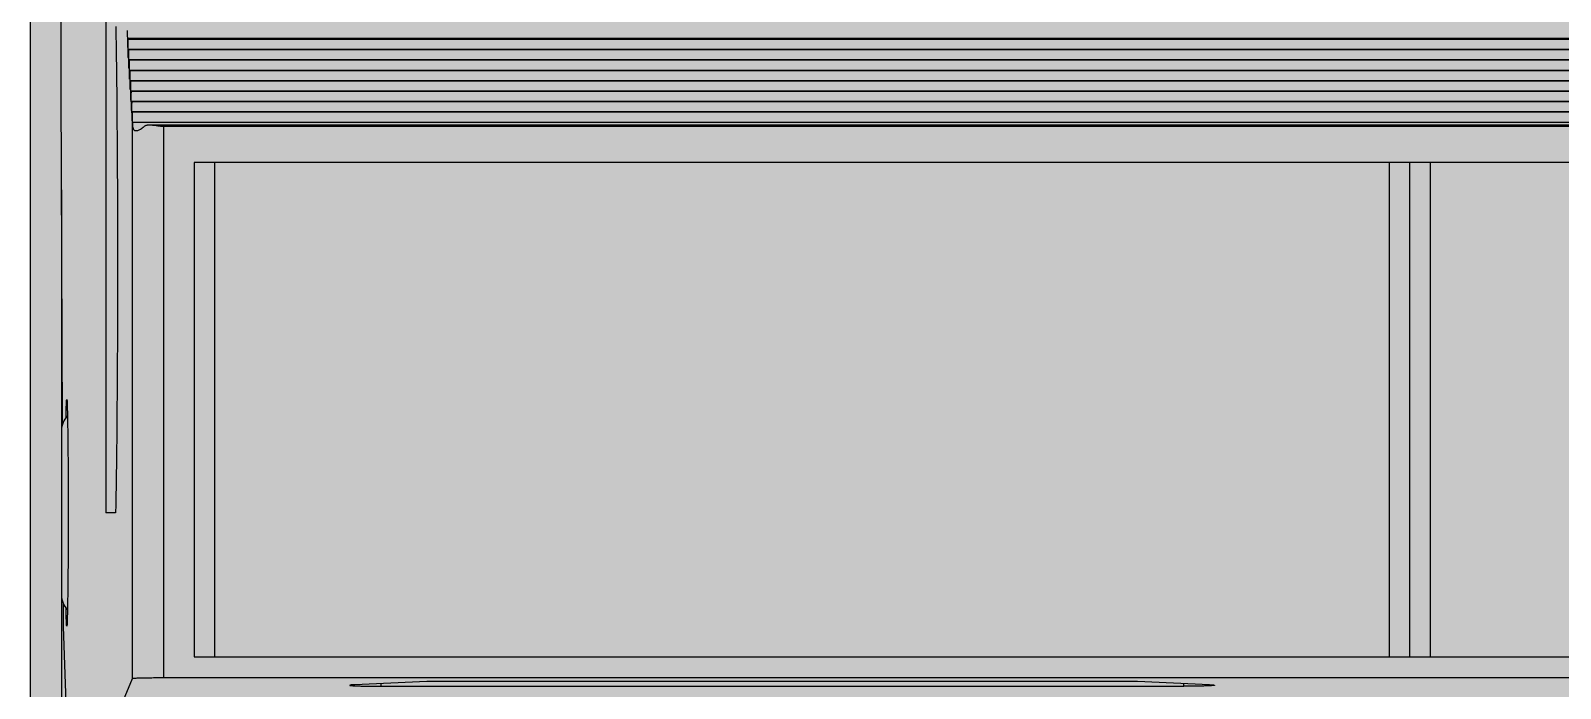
# Model space of a CAD drawing. Extents: x -20 to 2016, y -5898 to 916.
# Drawn here: x 982.65 to 997.5, y 65.35 to 71.74 of the extents above; entities that cross this region are included whole.
import ezdxf

# ---------------------------------------------------------------- set-up
doc = ezdxf.new("R2010")
doc.units = 0
doc.layers.add('MAIN-1', color=7, linetype='Continuous')
doc.layers.add('SYMS', color=7, linetype='Continuous')

msp = doc.modelspace()

# ---------------------------------------------------------------- hatches: boundary and pattern name
at = {"layer": 'SYMS', "true_color": 0x636466}
h = msp.add_hatch(color=251, dxfattribs=at)
h.dxf.hatch_style = 1
h.paths.add_polyline_path([(982.655, 38.159), (1009.555, 38.159), (1009.555, 117.159), (982.655, 117.159)])

# ---------------------------------------------------------------- linework, layer by layer
at = {"layer": 'MAIN-1'}
for p, q in [((982.95, 71.163), (982.95, 81.694)), ((983.385, 71.859), (983.385, 67.059)), ((983.481, 71.781), (983.483, 71.695)), ((983.596, 71.74), (983.596, 71.741)), ((983.596, 71.738), (983.596, 71.74)), ((983.596, 71.736), (983.596, 71.738)), ((983.596, 71.734), (983.596, 71.736)), ((983.596, 71.731), (983.596, 71.734)), ((983.596, 71.728), (983.596, 71.731)), ((983.596, 71.725), (983.596, 71.728)), ((983.483, 71.695), (983.485, 71.599)), ((983.485, 71.599), (983.486, 71.494)), ((983.596, 71.722), (983.596, 71.725)), ((983.596, 71.718), (983.596, 71.722)), ((983.596, 71.715), (983.596, 71.718)), ((983.596, 71.711), (983.596, 71.715)), ((983.596, 71.706), (983.596, 71.711)), ((983.596, 71.702), (983.596, 71.706)), ((983.596, 71.697), (983.596, 71.702)), ((983.596, 71.692), (983.596, 71.697)), ((983.596, 71.686), (983.596, 71.692)), ((983.596, 71.681), (983.596, 71.686)), ((983.597, 71.675), (983.596, 71.681)), ((983.597, 71.668), (983.597, 71.675)), ((983.597, 71.656), (983.597, 71.668)), ((983.597, 71.668), (1008.504, 71.668)), ((983.597, 71.645), (983.597, 71.656)), ((983.597, 71.636), (983.597, 71.645)), ((983.597, 71.628), (983.597, 71.636)), ((983.597, 71.621), (983.597, 71.628)), ((983.597, 71.615), (983.597, 71.621)), ((983.597, 71.61), (983.597, 71.615)), ((983.597, 71.605), (983.597, 71.61)), ((983.597, 71.601), (983.597, 71.605)), ((983.597, 71.597), (983.597, 71.601)), ((983.597, 71.593), (983.597, 71.597)), ((983.597, 71.59), (983.597, 71.593)), ((983.597, 71.587), (983.597, 71.59)), ((983.597, 71.584), (983.597, 71.587)), ((983.598, 71.582), (983.597, 71.584)), ((983.598, 71.58), (983.598, 71.582)), ((983.599, 71.581), (983.598, 71.579)), ((983.598, 71.578), (983.598, 71.58)), ((983.598, 71.579), (983.598, 71.578)), ((983.598, 71.577), (983.598, 71.578)), ((983.598, 71.578), (983.598, 71.577)), ((983.598, 71.577), (983.598, 71.576)), ((983.6, 71.636), (983.599, 71.63)), ((983.599, 71.63), (983.599, 71.624)), ((983.599, 71.624), (983.599, 71.617)), ((983.599, 71.617), (983.599, 71.608)), ((983.599, 71.608), (983.599, 71.601)), ((983.599, 71.601), (983.599, 71.595)), ((983.599, 71.595), (983.599, 71.59)), ((983.599, 71.59), (983.599, 71.586)), ((983.599, 71.586), (983.599, 71.583)), ((983.599, 71.583), (983.599, 71.581)), ((983.601, 71.658), (983.6, 71.658)), ((983.6, 71.658), (983.6, 71.657)), ((983.6, 71.657), (983.6, 71.655)), ((983.6, 71.655), (983.6, 71.652)), ((983.6, 71.652), (983.6, 71.649)), ((983.6, 71.649), (983.6, 71.646)), ((983.6, 71.646), (983.6, 71.641)), ((983.6, 71.641), (983.6, 71.636)), ((983.601, 71.657), (983.601, 71.658)), ((983.601, 71.658), (983.601, 71.658)), ((983.601, 71.658), (1008.5, 71.658)), ((983.601, 71.655), (983.601, 71.657)), ((983.601, 71.653), (983.601, 71.655)), ((983.601, 71.651), (983.601, 71.653)), ((983.601, 71.647), (983.601, 71.651)), ((983.601, 71.643), (983.601, 71.647)), ((983.602, 71.639), (983.601, 71.643)), ((983.602, 71.634), (983.602, 71.639)), ((983.602, 71.629), (983.602, 71.634)), ((983.602, 71.623), (983.602, 71.629)), ((983.602, 71.616), (983.602, 71.623)), ((983.602, 71.61), (983.602, 71.616)), ((983.602, 71.603), (983.602, 71.61)), ((983.602, 71.595), (983.602, 71.603)), ((983.602, 71.587), (983.602, 71.595)), ((983.602, 71.578), (983.602, 71.587)), ((983.602, 71.57), (983.602, 71.578)), ((983.486, 71.494), (983.488, 71.38)), ((983.598, 71.576), (983.598, 71.577)), ((983.598, 71.576), (983.598, 71.576)), ((983.598, 71.576), (983.598, 71.576)), ((983.598, 71.576), (983.598, 71.576)), ((983.598, 71.576), (983.598, 71.576)), ((983.603, 71.56), (983.602, 71.57)), ((983.603, 71.555), (983.603, 71.56)), ((983.603, 71.56), (1008.498, 71.56)), ((983.603, 71.549), (983.603, 71.555)), ((983.603, 71.544), (983.603, 71.549)), ((983.603, 71.54), (983.603, 71.544)), ((983.603, 71.535), (983.603, 71.54)), ((983.603, 71.531), (983.603, 71.535)), ((983.603, 71.527), (983.603, 71.531)), ((983.603, 71.523), (983.603, 71.527)), ((983.603, 71.519), (983.603, 71.523)), ((983.603, 71.516), (983.603, 71.519)), ((983.603, 71.513), (983.603, 71.516)), ((983.603, 71.51), (983.603, 71.513)), ((983.603, 71.507), (983.603, 71.51)), ((983.603, 71.505), (983.603, 71.507)), ((983.603, 71.502), (983.603, 71.505)), ((983.603, 71.5), (983.603, 71.502)), ((983.603, 71.498), (983.603, 71.5)), ((983.603, 71.496), (983.603, 71.498)), ((983.603, 71.494), (983.603, 71.496)), ((983.603, 71.492), (983.603, 71.494)), ((983.603, 71.491), (983.603, 71.492)), ((983.603, 71.489), (983.603, 71.491)), ((983.603, 71.488), (983.603, 71.489)), ((983.603, 71.487), (983.603, 71.488)), ((983.603, 71.485), (983.603, 71.487)), ((983.603, 71.484), (983.603, 71.485)), ((983.603, 71.483), (983.603, 71.484)), ((983.603, 71.482), (983.603, 71.483)), ((983.603, 71.483), (983.603, 71.483)), ((983.603, 71.481), (983.603, 71.482)), ((983.604, 71.48), (983.603, 71.481)), ((983.604, 71.479), (983.604, 71.48)), ((983.604, 71.48), (983.604, 71.48)), ((983.604, 71.478), (983.604, 71.479)), ((983.604, 71.477), (983.604, 71.478)), ((983.604, 71.478), (983.604, 71.478)), ((983.604, 71.476), (983.604, 71.477)), ((983.605, 71.477), (983.604, 71.476)), ((983.604, 71.475), (983.604, 71.476)), ((983.604, 71.476), (983.604, 71.476)), ((983.604, 71.476), (983.604, 71.475)), ((983.604, 71.474), (983.604, 71.475)), ((983.604, 71.475), (983.604, 71.475)), ((983.604, 71.475), (983.604, 71.474)), ((983.604, 71.473), (983.604, 71.474)), ((983.604, 71.474), (983.604, 71.474)), ((983.604, 71.474), (983.604, 71.474)), ((983.604, 71.474), (983.604, 71.473)), ((983.604, 71.472), (983.604, 71.473)), ((983.604, 71.473), (983.604, 71.473)), ((983.604, 71.473), (983.604, 71.473)), ((983.604, 71.473), (983.604, 71.473)), ((983.604, 71.473), (983.604, 71.472)), ((983.604, 71.472), (983.604, 71.472)), ((983.604, 71.472), (983.604, 71.472)), ((983.604, 71.472), (983.604, 71.472)), ((983.604, 71.472), (983.604, 71.472)), ((983.604, 71.472), (983.604, 71.472)), ((983.604, 71.472), (983.604, 71.472)), ((983.604, 71.472), (983.604, 71.472)), ((983.604, 71.472), (983.604, 71.472)), ((983.604, 71.472), (983.604, 71.472)), ((983.604, 71.472), (983.604, 71.472)), ((983.606, 71.54), (983.605, 71.535)), ((983.605, 71.535), (983.605, 71.529)), ((983.605, 71.529), (983.605, 71.523)), ((983.605, 71.523), (983.605, 71.516)), ((983.605, 71.516), (983.605, 71.513)), ((983.605, 71.513), (983.605, 71.51)), ((983.605, 71.51), (983.605, 71.507)), ((983.605, 71.507), (983.605, 71.504)), ((983.605, 71.504), (983.605, 71.502)), ((983.605, 71.502), (983.605, 71.499)), ((983.605, 71.499), (983.605, 71.497)), ((983.605, 71.497), (983.605, 71.495)), ((983.605, 71.495), (983.605, 71.492)), ((983.605, 71.492), (983.605, 71.49)), ((983.605, 71.49), (983.605, 71.489)), ((983.605, 71.489), (983.605, 71.487)), ((983.605, 71.487), (983.605, 71.485)), ((983.605, 71.485), (983.605, 71.484)), ((983.605, 71.484), (983.605, 71.482)), ((983.605, 71.482), (983.605, 71.481)), ((983.605, 71.481), (983.605, 71.48)), ((983.605, 71.48), (983.605, 71.479)), ((983.605, 71.479), (983.605, 71.478)), ((983.605, 71.478), (983.605, 71.477)), ((983.607, 71.557), (983.606, 71.557)), ((983.606, 71.557), (983.606, 71.556)), ((983.606, 71.556), (983.606, 71.554)), ((983.606, 71.554), (983.606, 71.551)), ((983.606, 71.551), (983.606, 71.548)), ((983.606, 71.548), (983.606, 71.544)), ((983.606, 71.544), (983.606, 71.54)), ((983.607, 71.556), (983.607, 71.557)), ((983.607, 71.557), (983.607, 71.557)), ((983.607, 71.557), (1008.494, 71.557)), ((983.607, 71.554), (983.607, 71.556)), ((983.607, 71.552), (983.607, 71.554)), ((983.607, 71.549), (983.607, 71.552)), ((983.607, 71.546), (983.607, 71.549)), ((983.607, 71.542), (983.607, 71.546)), ((983.608, 71.538), (983.607, 71.542)), ((983.608, 71.533), (983.608, 71.538)), ((983.608, 71.528), (983.608, 71.533)), ((983.608, 71.522), (983.608, 71.528)), ((983.608, 71.515), (983.608, 71.522)), ((983.608, 71.509), (983.608, 71.515)), ((983.608, 71.501), (983.608, 71.509)), ((983.608, 71.494), (983.608, 71.501)), ((983.608, 71.486), (983.608, 71.494)), ((983.608, 71.477), (983.608, 71.486)), ((983.608, 71.468), (983.608, 71.477)), ((983.609, 71.459), (983.608, 71.468)), ((983.609, 71.454), (983.609, 71.459)), ((983.609, 71.459), (1008.492, 71.459)), ((983.609, 71.448), (983.609, 71.454)), ((983.609, 71.443), (983.609, 71.448)), ((983.609, 71.439), (983.609, 71.443)), ((983.609, 71.434), (983.609, 71.439)), ((983.609, 71.43), (983.609, 71.434)), ((983.609, 71.426), (983.609, 71.43)), ((983.612, 71.439), (983.611, 71.434)), ((983.611, 71.434), (983.611, 71.428)), ((983.613, 71.456), (983.612, 71.455)), ((983.612, 71.455), (983.612, 71.454)), ((983.612, 71.454), (983.612, 71.453)), ((983.612, 71.453), (983.612, 71.45)), ((983.612, 71.45), (983.612, 71.447)), ((983.612, 71.447), (983.612, 71.443)), ((983.612, 71.443), (983.612, 71.439)), ((983.613, 71.455), (983.613, 71.456)), ((983.613, 71.456), (983.613, 71.456)), ((983.613, 71.456), (1008.488, 71.456)), ((983.613, 71.453), (983.613, 71.455)), ((983.613, 71.451), (983.613, 71.453)), ((983.613, 71.448), (983.613, 71.451)), ((983.613, 71.445), (983.613, 71.448)), ((983.613, 71.441), (983.613, 71.445)), ((983.614, 71.437), (983.613, 71.441)), ((983.614, 71.432), (983.614, 71.437)), ((983.614, 71.427), (983.614, 71.432)), ((983.488, 71.38), (983.489, 71.258)), ((983.609, 71.422), (983.609, 71.426)), ((983.609, 71.418), (983.609, 71.422)), ((983.609, 71.415), (983.609, 71.418)), ((983.609, 71.412), (983.609, 71.415)), ((983.609, 71.409), (983.609, 71.412)), ((983.609, 71.406), (983.609, 71.409)), ((983.609, 71.403), (983.609, 71.406)), ((983.609, 71.401), (983.609, 71.403)), ((983.609, 71.399), (983.609, 71.401)), ((983.609, 71.397), (983.609, 71.399)), ((983.609, 71.395), (983.609, 71.397)), ((983.609, 71.393), (983.609, 71.395)), ((983.609, 71.391), (983.609, 71.393)), ((983.609, 71.39), (983.609, 71.391)), ((983.609, 71.388), (983.609, 71.39)), ((983.609, 71.387), (983.609, 71.388)), ((983.609, 71.386), (983.609, 71.387)), ((983.609, 71.384), (983.609, 71.386)), ((983.609, 71.383), (983.609, 71.384)), ((983.609, 71.382), (983.609, 71.383)), ((983.609, 71.381), (983.609, 71.382)), ((983.609, 71.382), (983.609, 71.382)), ((983.609, 71.38), (983.609, 71.381)), ((983.609, 71.379), (983.609, 71.38)), ((983.61, 71.378), (983.609, 71.379)), ((983.611, 71.378), (983.61, 71.38)), ((983.61, 71.38), (983.61, 71.376)), ((983.61, 71.377), (983.61, 71.378)), ((983.61, 71.378), (983.61, 71.378)), ((983.61, 71.376), (983.61, 71.377)), ((983.61, 71.377), (983.61, 71.377)), ((983.61, 71.375), (983.61, 71.376)), ((983.61, 71.376), (983.61, 71.375)), ((983.61, 71.374), (983.61, 71.375)), ((983.61, 71.375), (983.61, 71.375)), ((983.61, 71.375), (983.61, 71.374)), ((983.61, 71.373), (983.61, 71.374)), ((983.61, 71.374), (983.61, 71.374)), ((983.61, 71.374), (983.61, 71.373)), ((983.61, 71.372), (983.61, 71.373)), ((983.61, 71.373), (983.61, 71.373)), ((983.61, 71.373), (983.61, 71.373)), ((983.61, 71.373), (983.61, 71.372)), ((983.61, 71.371), (983.61, 71.372)), ((983.61, 71.372), (983.61, 71.372)), ((983.61, 71.372), (983.61, 71.372)), ((983.61, 71.372), (983.61, 71.371)), ((983.61, 71.371), (983.61, 71.371)), ((983.61, 71.371), (983.61, 71.371)), ((983.61, 71.371), (983.61, 71.371)), ((983.61, 71.371), (983.61, 71.371)), ((983.61, 71.371), (983.61, 71.371)), ((983.61, 71.371), (983.61, 71.371)), ((983.61, 71.371), (983.61, 71.371)), ((983.61, 71.371), (983.61, 71.371)), ((983.61, 71.371), (983.61, 71.371)), ((983.61, 71.371), (983.61, 71.371)), ((983.61, 71.371), (983.61, 71.371)), ((983.611, 71.428), (983.611, 71.422)), ((983.611, 71.422), (983.611, 71.415)), ((983.611, 71.415), (983.611, 71.412)), ((983.611, 71.412), (983.611, 71.409)), ((983.611, 71.409), (983.611, 71.406)), ((983.611, 71.406), (983.611, 71.403)), ((983.611, 71.403), (983.611, 71.401)), ((983.611, 71.401), (983.611, 71.398)), ((983.611, 71.398), (983.611, 71.396)), ((983.611, 71.396), (983.611, 71.394)), ((983.611, 71.394), (983.611, 71.391)), ((983.611, 71.391), (983.611, 71.389)), ((983.611, 71.389), (983.611, 71.388)), ((983.611, 71.388), (983.611, 71.386)), ((983.611, 71.386), (983.611, 71.384)), ((983.611, 71.384), (983.611, 71.383)), ((983.611, 71.383), (983.611, 71.381)), ((983.611, 71.381), (983.611, 71.38)), ((983.611, 71.38), (983.611, 71.379)), ((983.611, 71.379), (983.611, 71.378)), ((983.614, 71.421), (983.614, 71.427)), ((983.614, 71.414), (983.614, 71.421)), ((983.614, 71.408), (983.614, 71.414)), ((983.614, 71.4), (983.614, 71.408)), ((983.614, 71.393), (983.614, 71.4)), ((983.614, 71.385), (983.614, 71.393)), ((983.614, 71.376), (983.614, 71.385)), ((983.614, 71.367), (983.614, 71.376)), ((983.615, 71.358), (983.614, 71.367)), ((983.615, 71.352), (983.615, 71.358)), ((983.615, 71.358), (1008.486, 71.358)), ((983.615, 71.347), (983.615, 71.352)), ((983.615, 71.342), (983.615, 71.347)), ((983.615, 71.337), (983.615, 71.342)), ((983.615, 71.333), (983.615, 71.337)), ((983.615, 71.329), (983.615, 71.333)), ((983.615, 71.325), (983.615, 71.329)), ((983.615, 71.321), (983.615, 71.325)), ((983.615, 71.317), (983.615, 71.321)), ((983.615, 71.314), (983.615, 71.317)), ((983.615, 71.311), (983.615, 71.314)), ((983.615, 71.308), (983.615, 71.311)), ((983.615, 71.305), (983.615, 71.308)), ((983.615, 71.302), (983.615, 71.305)), ((983.615, 71.3), (983.615, 71.302)), ((983.615, 71.298), (983.615, 71.3)), ((983.615, 71.296), (983.615, 71.298)), ((983.615, 71.294), (983.615, 71.296)), ((983.615, 71.292), (983.615, 71.294)), ((983.615, 71.29), (983.615, 71.292)), ((983.615, 71.289), (983.615, 71.29)), ((983.615, 71.287), (983.615, 71.289)), ((983.615, 71.286), (983.615, 71.287)), ((983.615, 71.285), (983.615, 71.286)), ((983.615, 71.283), (983.615, 71.285)), ((983.615, 71.282), (983.615, 71.283)), ((983.615, 71.281), (983.615, 71.282)), ((983.615, 71.28), (983.615, 71.281)), ((983.615, 71.28), (983.615, 71.28)), ((983.618, 71.338), (983.617, 71.333)), ((983.617, 71.333), (983.617, 71.327)), ((983.617, 71.327), (983.617, 71.321)), ((983.617, 71.321), (983.617, 71.314)), ((983.617, 71.314), (983.617, 71.311)), ((983.617, 71.311), (983.617, 71.308)), ((983.617, 71.308), (983.617, 71.305)), ((983.617, 71.305), (983.617, 71.302)), ((983.617, 71.302), (983.617, 71.3)), ((983.617, 71.3), (983.617, 71.297)), ((983.617, 71.297), (983.617, 71.295)), ((983.617, 71.295), (983.617, 71.292)), ((983.617, 71.292), (983.617, 71.29)), ((983.617, 71.29), (983.617, 71.288)), ((983.617, 71.288), (983.617, 71.287)), ((983.617, 71.287), (983.617, 71.285)), ((983.617, 71.285), (983.617, 71.283)), ((983.617, 71.283), (983.617, 71.282)), ((983.617, 71.282), (983.617, 71.28)), ((983.617, 71.28), (983.617, 71.279)), ((983.619, 71.355), (983.618, 71.354)), ((983.618, 71.354), (983.618, 71.353)), ((983.618, 71.353), (983.618, 71.352)), ((983.618, 71.352), (983.618, 71.349)), ((983.618, 71.349), (983.618, 71.346)), ((983.618, 71.346), (983.618, 71.342)), ((983.618, 71.342), (983.618, 71.338)), ((983.619, 71.354), (983.619, 71.355)), ((983.619, 71.355), (1008.482, 71.355)), ((983.619, 71.352), (983.619, 71.354)), ((983.619, 71.354), (983.619, 71.354)), ((983.619, 71.35), (983.619, 71.352)), ((983.619, 71.347), (983.619, 71.35)), ((983.619, 71.344), (983.619, 71.347)), ((983.619, 71.34), (983.619, 71.344)), ((983.62, 71.336), (983.619, 71.34)), ((983.62, 71.331), (983.62, 71.336)), ((983.62, 71.326), (983.62, 71.331)), ((983.62, 71.32), (983.62, 71.326)), ((983.62, 71.313), (983.62, 71.32)), ((983.62, 71.307), (983.62, 71.313)), ((983.62, 71.299), (983.62, 71.307)), ((983.62, 71.292), (983.62, 71.299)), ((983.62, 71.284), (983.62, 71.292)), ((983.62, 71.275), (983.62, 71.284)), ((982.965, 67.923), (982.95, 71.163)), ((983.489, 71.258), (983.491, 71.128)), ((983.615, 71.279), (983.615, 71.28)), ((983.615, 71.278), (983.615, 71.279)), ((983.616, 71.277), (983.615, 71.278)), ((983.617, 71.277), (983.616, 71.279)), ((983.616, 71.279), (983.616, 71.275)), ((983.616, 71.276), (983.616, 71.277)), ((983.616, 71.277), (983.616, 71.277)), ((983.616, 71.275), (983.616, 71.276)), ((983.616, 71.276), (983.616, 71.276)), ((983.616, 71.274), (983.616, 71.275)), ((983.616, 71.275), (983.616, 71.274)), ((983.616, 71.273), (983.616, 71.274)), ((983.616, 71.274), (983.616, 71.274)), ((983.616, 71.274), (983.616, 71.273)), ((983.616, 71.272), (983.616, 71.273)), ((983.616, 71.273), (983.616, 71.273)), ((983.616, 71.273), (983.616, 71.272)), ((983.616, 71.271), (983.616, 71.272)), ((983.616, 71.272), (983.616, 71.272)), ((983.616, 71.272), (983.616, 71.272)), ((983.616, 71.272), (983.616, 71.271)), ((983.616, 71.27), (983.616, 71.271)), ((983.616, 71.271), (983.616, 71.271)), ((983.616, 71.271), (983.616, 71.271)), ((983.616, 71.271), (983.616, 71.27)), ((983.616, 71.27), (983.616, 71.27)), ((983.616, 71.27), (983.616, 71.27)), ((983.616, 71.27), (983.616, 71.27)), ((983.616, 71.27), (983.616, 71.27)), ((983.616, 71.27), (983.616, 71.27)), ((983.616, 71.27), (983.616, 71.27)), ((983.616, 71.27), (983.616, 71.27)), ((983.616, 71.27), (983.616, 71.27)), ((983.616, 71.27), (983.616, 71.27)), ((983.616, 71.27), (983.616, 71.27)), ((983.616, 71.27), (983.616, 71.27)), ((983.617, 71.279), (983.617, 71.278)), ((983.617, 71.278), (983.617, 71.277)), ((983.62, 71.266), (983.62, 71.275)), ((983.621, 71.257), (983.62, 71.266)), ((983.621, 71.251), (983.621, 71.257)), ((983.621, 71.257), (1008.48, 71.257)), ((983.621, 71.246), (983.621, 71.251)), ((983.621, 71.241), (983.621, 71.246)), ((983.621, 71.236), (983.621, 71.241)), ((983.621, 71.232), (983.621, 71.236)), ((983.621, 71.228), (983.621, 71.232)), ((983.621, 71.224), (983.621, 71.228)), ((983.621, 71.22), (983.621, 71.224)), ((983.621, 71.216), (983.621, 71.22)), ((983.621, 71.213), (983.621, 71.216)), ((983.621, 71.21), (983.621, 71.213)), ((983.621, 71.207), (983.621, 71.21)), ((983.621, 71.204), (983.621, 71.207)), ((983.621, 71.201), (983.621, 71.204)), ((983.621, 71.199), (983.621, 71.201)), ((983.621, 71.197), (983.621, 71.199)), ((983.621, 71.195), (983.621, 71.197)), ((983.621, 71.193), (983.621, 71.195)), ((983.621, 71.191), (983.621, 71.193)), ((983.621, 71.189), (983.621, 71.191)), ((983.621, 71.187), (983.621, 71.189)), ((983.621, 71.186), (983.621, 71.187)), ((983.621, 71.185), (983.621, 71.186)), ((983.621, 71.183), (983.621, 71.185)), ((983.621, 71.182), (983.621, 71.183)), ((983.621, 71.181), (983.621, 71.182)), ((983.621, 71.18), (983.621, 71.181)), ((983.621, 71.179), (983.621, 71.18)), ((983.621, 71.178), (983.621, 71.179)), ((983.621, 71.179), (983.621, 71.179)), ((983.621, 71.177), (983.621, 71.178)), ((983.621, 71.176), (983.621, 71.177)), ((983.622, 71.176), (983.621, 71.176)), ((983.622, 71.175), (983.622, 71.176)), ((983.622, 71.174), (983.622, 71.175)), ((983.623, 71.175), (983.622, 71.174)), ((983.622, 71.173), (983.622, 71.174)), ((983.622, 71.174), (983.622, 71.174)), ((983.622, 71.174), (983.622, 71.174)), ((983.622, 71.174), (983.622, 71.173)), ((983.622, 71.172), (983.622, 71.173)), ((983.622, 71.173), (983.622, 71.173)), ((983.622, 71.173), (983.622, 71.172)), ((983.622, 71.171), (983.622, 71.172)), ((983.622, 71.172), (983.622, 71.172)), ((983.622, 71.172), (983.622, 71.171)), ((983.622, 71.17), (983.622, 71.171)), ((983.622, 71.171), (983.622, 71.171)), ((983.622, 71.171), (983.622, 71.17)), ((983.622, 71.169), (983.622, 71.17)), ((983.622, 71.17), (983.622, 71.17)), ((983.622, 71.17), (983.622, 71.17)), ((983.622, 71.17), (983.622, 71.17)), ((983.622, 71.17), (983.622, 71.169)), ((983.622, 71.169), (983.622, 71.169)), ((983.622, 71.169), (983.622, 71.169)), ((983.622, 71.169), (983.622, 71.169)), ((983.622, 71.169), (983.622, 71.169)), ((983.622, 71.169), (983.622, 71.169)), ((983.622, 71.169), (983.622, 71.169)), ((983.622, 71.169), (983.622, 71.169)), ((983.622, 71.169), (983.622, 71.169)), ((983.622, 71.169), (983.622, 71.169)), ((983.622, 71.169), (983.622, 71.169)), ((983.622, 71.169), (983.622, 71.169)), ((983.624, 71.237), (983.623, 71.232)), ((983.623, 71.232), (983.623, 71.226)), ((983.623, 71.226), (983.623, 71.22)), ((983.623, 71.22), (983.623, 71.213)), ((983.623, 71.213), (983.623, 71.21)), ((983.623, 71.21), (983.623, 71.207)), ((983.623, 71.207), (983.623, 71.204)), ((983.623, 71.204), (983.623, 71.201)), ((983.623, 71.201), (983.623, 71.199)), ((983.623, 71.199), (983.623, 71.196)), ((983.623, 71.196), (983.623, 71.194)), ((983.623, 71.194), (983.623, 71.191)), ((983.623, 71.191), (983.623, 71.189)), ((983.623, 71.189), (983.623, 71.187)), ((983.623, 71.187), (983.623, 71.185)), ((983.623, 71.185), (983.623, 71.184)), ((983.623, 71.184), (983.623, 71.182)), ((983.623, 71.182), (983.623, 71.181)), ((983.623, 71.181), (983.623, 71.179)), ((983.623, 71.179), (983.623, 71.178)), ((983.623, 71.178), (983.623, 71.177)), ((983.623, 71.177), (983.623, 71.175)), ((983.625, 71.254), (983.624, 71.253)), ((983.624, 71.253), (983.624, 71.252)), ((983.624, 71.252), (983.624, 71.251)), ((983.624, 71.251), (983.624, 71.248)), ((983.624, 71.248), (983.624, 71.245)), ((983.624, 71.245), (983.624, 71.241)), ((983.624, 71.241), (983.624, 71.237)), ((983.625, 71.253), (983.625, 71.254)), ((983.625, 71.254), (1008.476, 71.254)), ((983.625, 71.251), (983.625, 71.253)), ((983.625, 71.253), (983.625, 71.253)), ((983.625, 71.249), (983.625, 71.251)), ((983.625, 71.246), (983.625, 71.249)), ((983.625, 71.243), (983.625, 71.246)), ((983.625, 71.239), (983.625, 71.243)), ((983.625, 71.235), (983.625, 71.239)), ((983.626, 71.23), (983.625, 71.235)), ((983.626, 71.224), (983.626, 71.23)), ((983.626, 71.219), (983.626, 71.224)), ((983.626, 71.212), (983.626, 71.219)), ((983.626, 71.205), (983.626, 71.212)), ((983.626, 71.198), (983.626, 71.205)), ((983.626, 71.191), (983.626, 71.198)), ((983.626, 71.183), (983.626, 71.191)), ((983.626, 71.174), (983.626, 71.183)), ((983.626, 71.165), (983.626, 71.174)), ((983.626, 71.156), (983.626, 71.165)), ((983.627, 71.15), (983.626, 71.156)), ((983.626, 71.156), (1008.474, 71.156)), ((983.627, 71.145), (983.627, 71.15)), ((983.627, 71.14), (983.627, 71.145)), ((983.627, 71.135), (983.627, 71.14)), ((983.627, 71.131), (983.627, 71.135)), ((983.63, 71.136), (983.629, 71.131)), ((983.631, 71.152), (983.63, 71.153)), ((983.63, 71.153), (983.63, 71.152)), ((983.63, 71.153), (1008.47, 71.153)), ((983.63, 71.152), (983.63, 71.151)), ((983.63, 71.151), (983.63, 71.15)), ((983.63, 71.15), (983.63, 71.147)), ((983.63, 71.147), (983.63, 71.144)), ((983.63, 71.144), (983.63, 71.14)), ((983.63, 71.14), (983.63, 71.136)), ((983.631, 71.151), (983.631, 71.152)), ((983.631, 71.15), (983.631, 71.151)), ((983.631, 71.148), (983.631, 71.15)), ((983.631, 71.145), (983.631, 71.148)), ((983.631, 71.142), (983.631, 71.145)), ((983.631, 71.138), (983.631, 71.142)), ((983.631, 71.134), (983.631, 71.138)), ((983.632, 71.129), (983.631, 71.134)), ((983.491, 71.128), (983.492, 70.991)), ((983.492, 70.991), (983.493, 70.848)), ((983.627, 71.127), (983.627, 71.131)), ((983.627, 71.123), (983.627, 71.127)), ((983.627, 71.119), (983.627, 71.123)), ((983.627, 71.115), (983.627, 71.119)), ((983.627, 71.112), (983.627, 71.115)), ((983.627, 71.109), (983.627, 71.112)), ((983.627, 71.106), (983.627, 71.109)), ((983.627, 71.103), (983.627, 71.106)), ((983.627, 71.1), (983.627, 71.103)), ((983.627, 71.098), (983.627, 71.1)), ((983.627, 71.096), (983.627, 71.098)), ((983.627, 71.093), (983.627, 71.096)), ((983.627, 71.092), (983.627, 71.093)), ((983.627, 71.09), (983.627, 71.092)), ((983.627, 71.088), (983.627, 71.09)), ((983.627, 71.086), (983.627, 71.088)), ((983.627, 71.085), (983.627, 71.086)), ((983.627, 71.084), (983.627, 71.085)), ((983.627, 71.082), (983.627, 71.084)), ((983.627, 71.081), (983.627, 71.082)), ((983.627, 71.08), (983.627, 71.081)), ((983.627, 71.079), (983.627, 71.08)), ((983.627, 71.078), (983.627, 71.079)), ((983.627, 71.077), (983.627, 71.078)), ((983.627, 71.078), (983.627, 71.078)), ((983.627, 71.076), (983.627, 71.077)), ((983.627, 71.075), (983.627, 71.076)), ((983.628, 71.075), (983.627, 71.075)), ((983.628, 71.074), (983.628, 71.077)), ((983.628, 71.077), (983.628, 71.072)), ((983.629, 71.076), (983.628, 71.074)), ((983.628, 71.074), (983.628, 71.075)), ((983.628, 71.073), (983.628, 71.074)), ((983.628, 71.072), (983.628, 71.073)), ((983.628, 71.073), (983.628, 71.073)), ((983.628, 71.071), (983.628, 71.072)), ((983.628, 71.072), (983.628, 71.072)), ((983.628, 71.072), (983.628, 71.072)), ((983.628, 71.072), (983.628, 71.071)), ((983.628, 71.07), (983.628, 71.071)), ((983.628, 71.071), (983.628, 71.07)), ((983.628, 71.069), (983.628, 71.07)), ((983.628, 71.07), (983.628, 71.07)), ((983.628, 71.07), (983.628, 71.07)), ((983.628, 71.07), (983.628, 71.069)), ((983.628, 71.068), (983.628, 71.069)), ((983.628, 71.069), (983.628, 71.069)), ((983.628, 71.069), (983.628, 71.069)), ((983.628, 71.069), (983.628, 71.069)), ((983.628, 71.069), (983.628, 71.068)), ((983.628, 71.068), (983.628, 71.068)), ((983.628, 71.068), (983.628, 71.068)), ((983.628, 71.068), (983.628, 71.068)), ((983.628, 71.068), (983.628, 71.068)), ((983.628, 71.068), (983.628, 71.067)), ((983.628, 71.067), (983.628, 71.068)), ((983.628, 71.068), (983.628, 71.068)), ((983.628, 71.068), (983.628, 71.068)), ((983.628, 71.068), (983.628, 71.068)), ((983.628, 71.068), (983.628, 71.068)), ((983.628, 71.067), (983.628, 71.067)), ((983.629, 71.131), (983.629, 71.125)), ((983.629, 71.125), (983.629, 71.119)), ((983.629, 71.119), (983.629, 71.112)), ((983.629, 71.112), (983.629, 71.109)), ((983.629, 71.109), (983.629, 71.106)), ((983.629, 71.106), (983.629, 71.103)), ((983.629, 71.103), (983.629, 71.1)), ((983.629, 71.1), (983.629, 71.097)), ((983.629, 71.097), (983.629, 71.095)), ((983.629, 71.095), (983.629, 71.093)), ((983.629, 71.093), (983.629, 71.09)), ((983.629, 71.09), (983.629, 71.088)), ((983.629, 71.088), (983.629, 71.086)), ((983.629, 71.086), (983.629, 71.084)), ((983.629, 71.084), (983.629, 71.083)), ((983.629, 71.083), (983.629, 71.081)), ((983.629, 71.081), (983.629, 71.079)), ((983.629, 71.079), (983.629, 71.078)), ((983.629, 71.078), (983.629, 71.077)), ((983.629, 71.077), (983.629, 71.076)), ((983.632, 71.123), (983.632, 71.129)), ((983.632, 71.118), (983.632, 71.123)), ((983.632, 71.111), (983.632, 71.118)), ((983.632, 71.104), (983.632, 71.111)), ((983.632, 71.097), (983.632, 71.104)), ((983.632, 71.09), (983.632, 71.097)), ((983.632, 71.082), (983.632, 71.09)), ((983.632, 71.073), (983.632, 71.082)), ((983.632, 71.064), (983.632, 71.073)), ((983.632, 71.055), (983.632, 71.064)), ((983.632, 71.049), (983.632, 71.055)), ((983.632, 71.055), (1008.468, 71.055)), ((983.633, 71.044), (983.632, 71.049)), ((983.633, 71.039), (983.633, 71.044)), ((983.633, 71.034), (983.633, 71.039)), ((983.633, 71.03), (983.633, 71.034)), ((983.633, 71.026), (983.633, 71.03)), ((983.633, 71.022), (983.633, 71.026)), ((983.633, 71.018), (983.633, 71.022)), ((983.633, 71.014), (983.633, 71.018)), ((983.633, 71.011), (983.633, 71.014)), ((983.633, 71.008), (983.633, 71.011)), ((983.633, 71.005), (983.633, 71.008)), ((983.633, 71.002), (983.633, 71.005)), ((983.633, 70.999), (983.633, 71.002)), ((983.633, 70.997), (983.633, 70.999)), ((983.633, 70.995), (983.633, 70.997)), ((983.633, 70.992), (983.633, 70.995)), ((983.633, 70.99), (983.633, 70.992)), ((983.633, 70.989), (983.633, 70.99)), ((983.633, 70.987), (983.633, 70.989)), ((983.633, 70.985), (983.633, 70.987)), ((983.633, 70.984), (983.633, 70.985)), ((983.633, 70.983), (983.633, 70.984)), ((983.636, 71.035), (983.635, 71.03)), ((983.635, 71.03), (983.635, 71.024)), ((983.635, 71.024), (983.635, 71.018)), ((983.635, 71.018), (983.635, 71.011)), ((983.635, 71.011), (983.635, 71.008)), ((983.635, 71.008), (983.635, 71.005)), ((983.635, 71.005), (983.635, 71.002)), ((983.635, 71.002), (983.635, 70.999)), ((983.635, 70.999), (983.635, 70.996)), ((983.635, 70.996), (983.635, 70.994)), ((983.635, 70.994), (983.635, 70.992)), ((983.635, 70.992), (983.635, 70.989)), ((983.635, 70.989), (983.635, 70.987)), ((983.635, 70.987), (983.635, 70.985)), ((983.635, 70.985), (983.635, 70.983)), ((983.635, 70.983), (983.635, 70.982)), ((983.637, 71.051), (983.636, 71.052)), ((983.636, 71.052), (983.636, 71.051)), ((983.636, 71.052), (1008.464, 71.052)), ((983.636, 71.051), (983.636, 71.05)), ((983.636, 71.05), (983.636, 71.049)), ((983.636, 71.049), (983.636, 71.046)), ((983.636, 71.046), (983.636, 71.043)), ((983.636, 71.043), (983.636, 71.039)), ((983.636, 71.039), (983.636, 71.035)), ((983.637, 71.05), (983.637, 71.051)), ((983.637, 71.049), (983.637, 71.05)), ((983.637, 71.047), (983.637, 71.049)), ((983.637, 71.044), (983.637, 71.047)), ((983.637, 71.041), (983.637, 71.044)), ((983.637, 71.037), (983.637, 71.041)), ((983.637, 71.033), (983.637, 71.037)), ((983.638, 71.028), (983.637, 71.033)), ((983.638, 71.022), (983.638, 71.028)), ((983.638, 71.016), (983.638, 71.022)), ((983.638, 71.01), (983.638, 71.016)), ((983.638, 71.003), (983.638, 71.01)), ((983.638, 70.996), (983.638, 71.003)), ((983.638, 70.989), (983.638, 70.996)), ((983.638, 70.981), (983.638, 70.989)), ((983.493, 70.848), (983.494, 70.699)), ((983.633, 70.981), (983.633, 70.983)), ((983.633, 70.98), (983.633, 70.981)), ((983.633, 70.979), (983.633, 70.98)), ((983.633, 70.978), (983.633, 70.979)), ((983.633, 70.977), (983.633, 70.978)), ((983.633, 70.976), (983.633, 70.977)), ((983.633, 70.975), (983.633, 70.976)), ((983.633, 70.976), (983.633, 70.976)), ((983.633, 70.974), (983.633, 70.975)), ((983.634, 70.973), (983.633, 70.974)), ((983.633, 70.974), (983.633, 70.974)), ((983.635, 70.974), (983.634, 70.973)), ((983.634, 70.972), (983.634, 70.973)), ((983.634, 70.973), (983.634, 70.972)), ((983.634, 70.971), (983.634, 70.972)), ((983.634, 70.972), (983.634, 70.972)), ((983.634, 70.972), (983.634, 70.971)), ((983.634, 70.97), (983.634, 70.971)), ((983.634, 70.971), (983.634, 70.971)), ((983.634, 70.971), (983.634, 70.971)), ((983.634, 70.971), (983.634, 70.97)), ((983.634, 70.969), (983.634, 70.97)), ((983.634, 70.97), (983.634, 70.969)), ((983.634, 70.968), (983.634, 70.969)), ((983.634, 70.969), (983.634, 70.969)), ((983.634, 70.969), (983.634, 70.969)), ((983.634, 70.969), (983.634, 70.968)), ((983.634, 70.967), (983.634, 70.968)), ((983.634, 70.968), (983.634, 70.968)), ((983.634, 70.968), (983.634, 70.968)), ((983.634, 70.968), (983.634, 70.967)), ((983.634, 70.967), (983.634, 70.967)), ((983.634, 70.967), (983.634, 70.967)), ((983.634, 70.967), (983.634, 70.967)), ((983.634, 70.967), (983.634, 70.967)), ((983.634, 70.967), (983.634, 70.966)), ((983.634, 70.966), (983.634, 70.967)), ((983.634, 70.967), (983.634, 70.967)), ((983.634, 70.967), (983.634, 70.967)), ((983.634, 70.967), (983.634, 70.967)), ((983.634, 70.966), (983.634, 70.966)), ((983.634, 70.966), (983.634, 70.966)), ((983.634, 70.966), (983.634, 70.966)), ((983.635, 70.982), (983.635, 70.98)), ((983.635, 70.98), (983.635, 70.978)), ((983.635, 70.978), (983.635, 70.977)), ((983.635, 70.977), (983.635, 70.976)), ((983.635, 70.976), (983.635, 70.974)), ((983.638, 70.972), (983.638, 70.981)), ((983.638, 70.963), (983.638, 70.972)), ((983.638, 70.954), (983.638, 70.963)), ((983.638, 70.948), (983.638, 70.954)), ((983.638, 70.954), (1008.462, 70.954)), ((983.638, 70.943), (983.638, 70.948)), ((983.639, 70.938), (983.638, 70.943)), ((983.639, 70.933), (983.639, 70.938)), ((983.639, 70.929), (983.639, 70.933)), ((983.639, 70.924), (983.639, 70.929)), ((983.639, 70.92), (983.639, 70.924)), ((983.639, 70.917), (983.639, 70.92)), ((983.639, 70.913), (983.639, 70.917)), ((983.639, 70.91), (983.639, 70.913)), ((983.639, 70.907), (983.639, 70.91)), ((983.639, 70.904), (983.639, 70.907)), ((983.639, 70.901), (983.639, 70.904)), ((983.639, 70.898), (983.639, 70.901)), ((983.639, 70.896), (983.639, 70.898)), ((983.639, 70.893), (983.639, 70.896)), ((983.639, 70.891), (983.639, 70.893)), ((983.639, 70.889), (983.639, 70.891)), ((983.639, 70.888), (983.639, 70.889)), ((983.639, 70.886), (983.639, 70.888)), ((983.639, 70.884), (983.639, 70.886)), ((983.639, 70.883), (983.639, 70.884)), ((983.639, 70.882), (983.639, 70.883)), ((983.639, 70.88), (983.639, 70.882)), ((983.639, 70.879), (983.639, 70.88)), ((983.639, 70.878), (983.639, 70.879)), ((983.639, 70.877), (983.639, 70.878)), ((983.639, 70.876), (983.639, 70.877)), ((983.639, 70.875), (983.639, 70.876)), ((983.639, 70.874), (983.639, 70.875)), ((983.639, 70.875), (983.639, 70.875)), ((983.639, 70.873), (983.639, 70.874)), ((983.64, 70.872), (983.639, 70.873)), ((983.639, 70.873), (983.639, 70.873)), ((983.641, 70.875), (983.64, 70.873)), ((983.64, 70.873), (983.64, 70.872)), ((983.64, 70.871), (983.64, 70.872)), ((983.64, 70.872), (983.64, 70.871)), ((983.64, 70.87), (983.64, 70.871)), ((983.64, 70.871), (983.64, 70.871)), ((983.64, 70.871), (983.64, 70.87)), ((983.64, 70.869), (983.64, 70.87)), ((983.64, 70.87), (983.64, 70.87)), ((983.64, 70.87), (983.64, 70.869)), ((983.64, 70.868), (983.64, 70.869)), ((983.64, 70.869), (983.64, 70.869)), ((983.64, 70.869), (983.64, 70.868)), ((983.64, 70.867), (983.64, 70.868)), ((983.64, 70.868), (983.64, 70.868)), ((983.64, 70.868), (983.64, 70.868)), ((983.64, 70.868), (983.64, 70.867)), ((983.64, 70.866), (983.64, 70.867)), ((983.64, 70.867), (983.64, 70.867)), ((983.64, 70.867), (983.64, 70.867)), ((983.64, 70.867), (983.64, 70.866)), ((983.64, 70.866), (983.64, 70.866)), ((983.64, 70.866), (983.64, 70.866)), ((983.64, 70.866), (983.64, 70.866)), ((983.64, 70.866), (983.64, 70.866)), ((983.64, 70.866), (983.64, 70.865)), ((983.64, 70.865), (983.64, 70.866)), ((983.64, 70.866), (983.64, 70.866)), ((983.64, 70.866), (983.64, 70.866)), ((983.64, 70.866), (983.64, 70.866)), ((983.64, 70.865), (983.64, 70.865)), ((983.64, 70.865), (983.64, 70.865)), ((983.64, 70.865), (983.64, 70.865)), ((983.642, 70.934), (983.641, 70.929)), ((983.641, 70.929), (983.641, 70.923)), ((983.641, 70.923), (983.641, 70.917)), ((983.641, 70.917), (983.641, 70.91)), ((983.641, 70.91), (983.641, 70.907)), ((983.641, 70.907), (983.641, 70.904)), ((983.641, 70.904), (983.641, 70.901)), ((983.641, 70.901), (983.641, 70.898)), ((983.641, 70.898), (983.641, 70.895)), ((983.641, 70.895), (983.641, 70.893)), ((983.641, 70.893), (983.641, 70.891)), ((983.641, 70.891), (983.641, 70.888)), ((983.641, 70.888), (983.641, 70.886)), ((983.641, 70.886), (983.641, 70.884)), ((983.641, 70.884), (983.641, 70.882)), ((983.641, 70.882), (983.641, 70.881)), ((983.641, 70.881), (983.641, 70.879)), ((983.641, 70.879), (983.641, 70.877)), ((983.641, 70.877), (983.641, 70.876)), ((983.641, 70.876), (983.641, 70.875)), ((983.643, 70.95), (983.642, 70.951)), ((983.642, 70.951), (983.642, 70.95)), ((983.642, 70.951), (1008.458, 70.951)), ((983.642, 70.95), (983.642, 70.949)), ((983.642, 70.949), (983.642, 70.947)), ((983.642, 70.947), (983.642, 70.945)), ((983.642, 70.945), (983.642, 70.942)), ((983.642, 70.942), (983.642, 70.938)), ((983.642, 70.938), (983.642, 70.934)), ((983.643, 70.949), (983.643, 70.95)), ((983.643, 70.95), (983.643, 70.95)), ((983.643, 70.947), (983.643, 70.949)), ((983.643, 70.945), (983.643, 70.947)), ((983.643, 70.943), (983.643, 70.945)), ((983.643, 70.941), (983.643, 70.943)), ((983.643, 70.938), (983.643, 70.941)), ((983.643, 70.934), (983.643, 70.938)), ((983.643, 70.93), (983.643, 70.934)), ((983.644, 70.926), (983.643, 70.93)), ((983.644, 70.922), (983.644, 70.926)), ((983.644, 70.917), (983.644, 70.922)), ((983.644, 70.912), (983.644, 70.917)), ((983.644, 70.906), (983.644, 70.912)), ((983.644, 70.901), (983.644, 70.906)), ((983.644, 70.894), (983.644, 70.901)), ((983.644, 70.888), (983.644, 70.894)), ((983.644, 70.881), (983.644, 70.888)), ((983.644, 65.45), (983.644, 70.881)), ((983.644, 70.877), (983.644, 70.881)), ((983.644, 70.873), (983.644, 70.877)), ((983.644, 70.869), (983.644, 70.873)), ((983.645, 70.865), (983.644, 70.869)), ((983.645, 70.861), (983.645, 70.865)), ((983.645, 70.857), (983.645, 70.861)), ((983.645, 70.853), (983.645, 70.857)), ((983.645, 70.844), (983.645, 70.853)), ((983.645, 70.853), (1008.456, 70.853)), ((983.646, 70.836), (983.645, 70.844)), ((983.646, 70.828), (983.646, 70.836)), ((983.494, 70.699), (983.495, 70.544)), ((983.647, 70.821), (983.646, 70.828)), ((983.647, 70.814), (983.647, 70.821)), ((983.648, 70.807), (983.647, 70.814)), ((983.649, 70.801), (983.648, 70.807)), ((983.651, 70.795), (983.649, 70.801)), ((983.652, 70.79), (983.651, 70.795)), ((983.654, 70.785), (983.652, 70.79)), ((983.656, 70.781), (983.654, 70.785)), ((983.658, 70.777), (983.656, 70.781)), ((983.661, 70.774), (983.658, 70.777)), ((983.664, 70.772), (983.661, 70.774)), ((983.667, 70.769), (983.664, 70.772)), ((983.671, 70.768), (983.667, 70.769)), ((983.675, 70.767), (983.671, 70.768)), ((983.679, 70.767), (983.675, 70.767)), ((983.685, 70.767), (983.679, 70.767)), ((983.691, 70.769), (983.685, 70.767)), ((983.698, 70.771), (983.691, 70.769)), ((983.705, 70.774), (983.698, 70.771)), ((983.713, 70.777), (983.705, 70.774)), ((983.721, 70.782), (983.713, 70.777)), ((983.73, 70.788), (983.721, 70.782)), ((983.739, 70.794), (983.73, 70.788)), ((983.748, 70.801), (983.739, 70.794)), ((983.757, 70.809), (983.748, 70.801)), ((983.761, 70.812), (983.757, 70.809)), ((983.764, 70.814), (983.761, 70.812)), ((983.768, 70.816), (983.764, 70.814)), ((983.773, 70.818), (983.768, 70.816)), ((983.777, 70.82), (983.773, 70.818)), ((983.782, 70.821), (983.777, 70.82)), ((983.787, 70.822), (983.782, 70.821)), ((983.792, 70.823), (983.787, 70.822)), ((983.797, 70.823), (983.792, 70.823)), ((983.802, 70.824), (983.797, 70.823)), ((983.808, 70.824), (983.802, 70.824)), ((1008.453, 70.824), (983.808, 70.824)), ((983.819, 70.823), (983.808, 70.824)), ((983.83, 70.823), (983.819, 70.823)), ((983.841, 70.821), (983.83, 70.823)), ((983.853, 70.819), (983.841, 70.821)), ((983.866, 70.818), (983.853, 70.819)), ((983.878, 70.816), (983.866, 70.818)), ((983.891, 70.814), (983.878, 70.816)), ((983.904, 70.812), (983.891, 70.814)), ((983.917, 70.81), (983.904, 70.812)), ((983.931, 70.809), (983.917, 70.81)), ((983.944, 70.809), (983.931, 70.809)), ((1008.453, 70.809), (983.944, 70.809)), ((983.944, 70.809), (983.944, 65.459)), ((983.495, 70.544), (983.496, 70.385)), ((984.444, 70.459), (984.244, 70.459)), ((984.244, 70.459), (984.244, 65.659)), ((995.844, 70.459), (984.444, 70.459)), ((984.444, 65.659), (984.444, 70.459)), ((996.044, 70.459), (995.844, 70.459)), ((995.844, 70.459), (995.844, 65.659)), ((996.244, 70.459), (996.044, 70.459)), ((996.044, 65.659), (996.044, 70.459)), ((1007.644, 70.459), (996.244, 70.459)), ((996.244, 65.659), (996.244, 70.459)), ((983.496, 70.385), (983.497, 70.222)), ((982.955, 70.196), (982.955, 67.859)), ((983.497, 70.222), (983.497, 70.056)), ((983.497, 70.056), (983.497, 69.887)), ((983.497, 69.887), (983.498, 69.717)), ((983.498, 69.717), (983.498, 69.545)), ((983.498, 69.545), (983.498, 69.373)), ((983.498, 69.373), (983.498, 69.201)), ((983.498, 69.201), (983.497, 69.031)), ((983.497, 69.031), (983.497, 68.862)), ((983.497, 68.862), (983.497, 68.696)), ((983.497, 68.696), (983.496, 68.533)), ((983.496, 68.533), (983.495, 68.374)), ((983.495, 68.374), (983.494, 68.219)), ((983.494, 68.219), (983.493, 68.07)), ((982.999, 68.014), (983, 68.041)), ((982.999, 67.984), (982.999, 68.014)), ((983, 68.065), (983.001, 68.087)), ((983, 68.041), (983, 68.065)), ((983.001, 68.087), (983.002, 68.106)), ((983.002, 68.122), (983.003, 68.135)), ((983.002, 68.106), (983.002, 68.122)), ((983.003, 68.135), (983.004, 68.146)), ((983.004, 68.153), (983.005, 68.157)), ((983.004, 68.146), (983.004, 68.153)), ((983.005, 68.157), (983.006, 68.159)), ((983.006, 68.159), (983.006, 68.158)), ((983.006, 68.158), (983.007, 68.154)), ((983.007, 68.154), (983.008, 68.148)), ((983.008, 68.148), (983.008, 68.14)), ((983.008, 68.14), (983.009, 68.129)), ((983.009, 68.129), (983.01, 68.116)), ((983.01, 68.116), (983.01, 68.1)), ((983.01, 68.1), (983.011, 68.082)), ((983.011, 68.082), (983.011, 68.062)), ((983.011, 68.062), (983.012, 68.04)), ((983.012, 68.04), (983.012, 68.016)), ((983.012, 68.016), (983.013, 67.989)), ((983.493, 68.07), (983.492, 67.927)), ((983.013, 67.989), (983.013, 67.961)), ((983.013, 67.961), (983.014, 67.93)), ((983.014, 67.93), (983.014, 67.898)), ((983.014, 67.898), (983.015, 67.864)), ((983.492, 67.927), (983.491, 67.79)), ((982.955, 67.859), (982.955, 66.259)), ((983.015, 67.864), (983.015, 67.828)), ((983.015, 67.828), (983.016, 67.79)), ((983.016, 67.79), (983.016, 67.751)), ((983.016, 67.751), (983.017, 67.71)), ((983.491, 67.79), (983.489, 67.66)), ((983.017, 67.71), (983.017, 67.667)), ((983.017, 67.667), (983.017, 67.624)), ((983.017, 67.624), (983.018, 67.579)), ((983.018, 67.579), (983.018, 67.533)), ((983.489, 67.66), (983.488, 67.538)), ((983.018, 67.533), (983.018, 67.486)), ((983.018, 67.486), (983.018, 67.438)), ((983.018, 67.438), (983.019, 67.389)), ((983.486, 67.424), (983.485, 67.319)), ((983.488, 67.538), (983.486, 67.424)), ((983.019, 67.389), (983.019, 67.34)), ((983.019, 67.34), (983.019, 67.289)), ((983.019, 67.289), (983.019, 67.239)), ((983.485, 67.319), (983.483, 67.223)), ((983.019, 67.239), (983.019, 67.188)), ((983.019, 67.188), (983.019, 67.136)), ((983.019, 67.136), (983.019, 67.085)), ((983.481, 67.137), (983.479, 67.059)), ((983.483, 67.223), (983.481, 67.137)), ((983.019, 67.085), (983.019, 67.033)), ((983.019, 67.033), (983.019, 66.982)), ((983.019, 66.982), (983.019, 66.93)), ((983.479, 67.059), (983.385, 67.059)), ((983.019, 66.93), (983.019, 66.879)), ((983.019, 66.879), (983.019, 66.829)), ((983.019, 66.829), (983.019, 66.778)), ((983.019, 66.729), (983.018, 66.68)), ((983.018, 66.68), (983.018, 66.632)), ((983.019, 66.778), (983.019, 66.729)), ((983.018, 66.539), (983.017, 66.494)), ((983.018, 66.632), (983.018, 66.585)), ((983.018, 66.585), (983.018, 66.539)), ((983.017, 66.408), (983.016, 66.367)), ((983.017, 66.494), (983.017, 66.451)), ((983.017, 66.451), (983.017, 66.408)), ((982.955, 66.259), (982.955, 57.259)), ((983.015, 66.254), (983.014, 66.22)), ((983.016, 66.328), (983.015, 66.29)), ((983.015, 66.29), (983.015, 66.254)), ((983.016, 66.367), (983.016, 66.328)), ((982.974, 65.954), (982.973, 66.175)), ((982.999, 66.104), (982.999, 66.134)), ((983, 66.077), (982.999, 66.104)), ((983.013, 66.129), (983.012, 66.102)), ((983.012, 66.102), (983.012, 66.078)), ((983.014, 66.188), (983.013, 66.157)), ((983.013, 66.157), (983.013, 66.129)), ((983.014, 66.22), (983.014, 66.188)), ((983.112, 61.976), (982.974, 65.954)), ((983, 66.053), (983, 66.077)), ((983.001, 66.031), (983, 66.053)), ((983.002, 66.012), (983.001, 66.031)), ((983.002, 65.996), (983.002, 66.012)), ((983.003, 65.983), (983.002, 65.996)), ((983.004, 65.972), (983.003, 65.983)), ((983.004, 65.965), (983.004, 65.972)), ((983.005, 65.96), (983.004, 65.965)), ((983.006, 65.959), (983.005, 65.96)), ((983.007, 65.964), (983.006, 65.96)), ((983.006, 65.96), (983.006, 65.959)), ((983.008, 65.97), (983.007, 65.964)), ((983.009, 65.989), (983.008, 65.978)), ((983.008, 65.978), (983.008, 65.97)), ((983.01, 66.002), (983.009, 65.989)), ((983.011, 66.035), (983.01, 66.018)), ((983.01, 66.018), (983.01, 66.002)), ((983.012, 66.078), (983.011, 66.056)), ((983.011, 66.056), (983.011, 66.035)), ((984.244, 65.659), (984.444, 65.659)), ((984.444, 65.659), (995.844, 65.659)), ((995.844, 65.659), (996.044, 65.659)), ((996.044, 65.659), (996.244, 65.659)), ((996.244, 65.659), (1007.644, 65.659)), ((983.243, 64.484), (983.644, 65.45)), ((983.644, 65.45), (983.645, 65.451)), ((983.645, 65.451), (983.647, 65.451)), ((983.647, 65.451), (983.65, 65.452)), ((983.65, 65.452), (983.654, 65.453)), ((983.654, 65.453), (983.659, 65.453)), ((983.659, 65.453), (983.665, 65.454)), ((983.665, 65.454), (983.672, 65.454)), ((983.672, 65.454), (983.68, 65.454)), ((983.68, 65.454), (983.688, 65.455)), ((983.688, 65.455), (983.697, 65.455)), ((983.697, 65.455), (983.707, 65.456)), ((983.707, 65.456), (983.717, 65.456)), ((983.717, 65.456), (983.728, 65.456)), ((983.728, 65.456), (983.739, 65.457)), ((983.739, 65.457), (983.75, 65.457)), ((983.75, 65.457), (983.763, 65.457)), ((983.763, 65.457), (983.775, 65.457)), ((983.775, 65.457), (983.788, 65.458)), ((983.788, 65.458), (983.802, 65.458)), ((983.802, 65.458), (983.817, 65.458)), ((983.817, 65.458), (983.832, 65.458)), ((983.832, 65.458), (983.848, 65.459)), ((983.848, 65.459), (983.865, 65.459)), ((983.865, 65.459), (983.883, 65.459)), ((983.883, 65.459), (983.903, 65.459)), ((983.903, 65.459), (983.923, 65.459)), ((983.923, 65.459), (983.944, 65.459)), ((983.944, 65.459), (1008.453, 65.459)), ((985.754, 65.385), (985.753, 65.385)), ((985.753, 65.385), (985.753, 65.384)), ((985.753, 65.384), (985.753, 65.384)), ((985.753, 65.384), (985.754, 65.383)), ((985.753, 65.384), (985.753, 65.384)), ((985.753, 65.384), (985.753, 65.384)), ((985.753, 65.384), (985.753, 65.384)), ((985.753, 65.384), (985.753, 65.384)), ((985.753, 65.384), (985.753, 65.384)), ((985.753, 65.384), (985.753, 65.384)), ((985.757, 65.386), (985.754, 65.385)), ((985.754, 65.383), (985.756, 65.383)), ((985.756, 65.383), (985.758, 65.382)), ((985.759, 65.386), (985.757, 65.386)), ((985.758, 65.382), (985.761, 65.382)), ((985.763, 65.386), (985.759, 65.386)), ((985.761, 65.382), (985.764, 65.382)), ((985.768, 65.387), (985.763, 65.386)), ((985.764, 65.382), (985.768, 65.381)), ((985.773, 65.387), (985.768, 65.387)), ((985.768, 65.381), (985.773, 65.381)), ((985.779, 65.388), (985.773, 65.387)), ((985.773, 65.381), (985.778, 65.381)), ((985.778, 65.381), (985.784, 65.38)), ((985.785, 65.388), (985.779, 65.388)), ((985.784, 65.38), (985.791, 65.38)), ((985.793, 65.389), (985.785, 65.388)), ((985.791, 65.38), (985.798, 65.379)), ((985.801, 65.389), (985.793, 65.389)), ((985.798, 65.379), (985.805, 65.379)), ((986.5, 65.421), (985.801, 65.389)), ((985.805, 65.379), (985.813, 65.379)), ((985.813, 65.379), (985.822, 65.379)), ((985.822, 65.379), (985.831, 65.378)), ((985.831, 65.378), (985.841, 65.378)), ((985.841, 65.378), (985.851, 65.378)), ((985.851, 65.378), (985.861, 65.377)), ((985.861, 65.377), (985.872, 65.377)), ((985.872, 65.377), (985.884, 65.377)), ((985.884, 65.377), (985.895, 65.377)), ((985.895, 65.377), (985.907, 65.376)), ((985.907, 65.376), (985.919, 65.376)), ((985.919, 65.376), (985.932, 65.376)), ((985.932, 65.376), (985.944, 65.376)), ((985.944, 65.376), (985.957, 65.376)), ((985.957, 65.376), (985.97, 65.376)), ((985.97, 65.376), (985.983, 65.376)), ((985.983, 65.376), (985.997, 65.375)), ((985.997, 65.375), (986.01, 65.375)), ((986.01, 65.375), (986.024, 65.375)), ((986.024, 65.375), (986.038, 65.375)), ((986.038, 65.375), (986.053, 65.375)), ((986.053, 65.4), (986.053, 65.375)), ((986.053, 65.375), (993.848, 65.375)), ((993.4, 65.421), (986.5, 65.421)), ((994.099, 65.389), (993.4, 65.421)), ((993.848, 65.375), (993.848, 65.4)), ((993.862, 65.375), (993.848, 65.375)), ((993.876, 65.375), (993.862, 65.375)), ((993.89, 65.375), (993.876, 65.375)), ((993.904, 65.375), (993.89, 65.375)), ((993.917, 65.376), (993.904, 65.375)), ((993.93, 65.376), (993.917, 65.376)), ((993.943, 65.376), (993.93, 65.376)), ((993.956, 65.376), (993.943, 65.376)), ((993.969, 65.376), (993.956, 65.376)), ((993.981, 65.376), (993.969, 65.376)), ((993.994, 65.376), (993.981, 65.376)), ((994.006, 65.377), (993.994, 65.376)), ((994.017, 65.377), (994.006, 65.377)), ((994.029, 65.377), (994.017, 65.377)), ((994.039, 65.377), (994.029, 65.377)), ((994.05, 65.378), (994.039, 65.377)), ((994.06, 65.378), (994.05, 65.378)), ((994.07, 65.378), (994.06, 65.378)), ((994.079, 65.379), (994.07, 65.378)), ((994.087, 65.379), (994.079, 65.379)), ((994.095, 65.379), (994.087, 65.379)), ((994.103, 65.379), (994.095, 65.379)), ((994.099, 65.389), (994.109, 65.389)), ((994.11, 65.38), (994.103, 65.379)), ((994.109, 65.389), (994.117, 65.388)), ((994.116, 65.38), (994.11, 65.38)), ((994.122, 65.381), (994.116, 65.38)), ((994.117, 65.388), (994.124, 65.388)), ((994.128, 65.381), (994.122, 65.381)), ((994.124, 65.388), (994.13, 65.387)), ((994.132, 65.381), (994.128, 65.381)), ((994.13, 65.387), (994.136, 65.387)), ((994.136, 65.382), (994.132, 65.381)), ((994.136, 65.387), (994.14, 65.386)), ((994.14, 65.382), (994.136, 65.382)), ((994.14, 65.386), (994.143, 65.386)), ((994.143, 65.383), (994.14, 65.382)), ((994.143, 65.386), (994.146, 65.385)), ((994.145, 65.383), (994.143, 65.383)), ((994.147, 65.383), (994.145, 65.383)), ((994.146, 65.385), (994.147, 65.385)), ((994.147, 65.385), (994.148, 65.384)), ((994.148, 65.384), (994.147, 65.384)), ((994.147, 65.384), (994.147, 65.383))]:
    msp.add_line(p, q, dxfattribs=at)
for centre, start, end in [((983.155, 67.859), 135.1797, 180), ((983.155, 66.259), 180, 224.8203)]:
    msp.add_arc(centre, 0.2, start, end, dxfattribs=at)
at = {"layer": 'SYMS'}
msp.add_lwpolyline([(982.655, 117.159), (1009.555, 117.159), (1009.555, 38.159), (982.655, 38.159)], close=True, dxfattribs=at)

doc.saveas('drawing.dxf')
